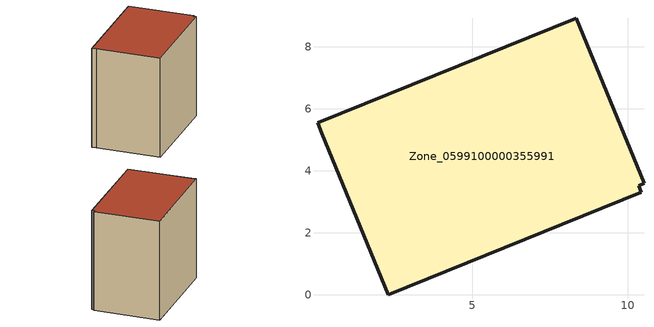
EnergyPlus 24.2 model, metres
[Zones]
Zone_0599100000355991
 floor ground (C_G): 2.28,0 0.15,5.21 0,5.55 8.34,8.93 10.53,3.6 10.36,3.53 10.44,3.31 z0
 wall outside (C_F): 8.34,8.93 0,5.55 0.15,5.21 2.28,0 10.44,3.31 10.36,3.53 10.53,3.6 8.34,8.93 z0:9
 roof outside (C_R): 10.53,3.6 8.34,8.93 0,5.55 0.15,5.21 2.28,0 10.44,3.31 10.36,3.53 z9
[BUILDING]
Pand.0599100000355991: North Axis=0; Terrain=City; Loads Convergence Tolerance Value=0.04; Temperature Convergence Tolerance Value=0.4; Solar Distribution=FullExterior; Maximum Number of Warmup Days=25; Minimum Number of Warmup Days=1
[Site:Location]
Rotterdam.The.Hague.AP_ZH_NLD Design_Conditions: Latitude=51.96; Longitude=4.45; Time Zone=1; Elevation=-4.5
[SITE:GROUNDTEMPERATURE:BUILDINGSURFACE]
18, 18, 18, 18, 18, 18, 18, 18, 18, 18, 18, 18
[MATERIAL] Thermal Absorptance=0.9; Solar Absorptance=0.7; Visible Absorptance=0.7
Name | Roughness | Thickness | Conductivity | Density | Specific Heat
G.TI.1992-2005 | MediumSmooth | 0.15 | 0.06 | 540 | 1210
F.TI.1992-2005 | Rough | 0.3 | 0.12 | 1920 | 840
R.TI.1992-2005 | MediumRough | 0.2 | 0.08 | 1500 | 1000
[CONSTRUCTION]
C_G: G.TI.1992-2005
C_F: F.TI.1992-2005
C_R: R.TI.1992-2005
[ZONE]
Zone_0599100000355991: Type=1; Multiplier=1; Ceiling Height=Autocalculate; Volume=Autocalculate; Floor Area=autocalculate; Part of Total Floor Area=Yes
[ZONEINFILTRATION:DESIGNFLOWRATE]
Infil_Zone_0599100000355991: Zone or ZoneList or Space or SpaceList=Zone_0599100000355991; Schedule=AlwaysOn; Design Flow Rate Calculation Method=Flow/Area; Flow Rate per Floor Area=0.0015; Constant Term Coefficient=1; Temperature Term Coefficient=0; Velocity Term Coefficient=0; Velocity Squared Term Coefficient=0
[HVACTEMPLATE:ZONE:IDEALLOADSAIRSYSTEM]
Zone_0599100000355991: Maximum Heating Supply Air Temperature=50; Minimum Cooling Supply Air Temperature=13; Maximum Heating Supply Air Humidity Ratio=0.0156; Minimum Cooling Supply Air Humidity Ratio=0.0077; Heating Limit=NoLimit; Cooling Limit=NoLimit; Dehumidification Control Type=ConstantSensibleHeatRatio; Cooling Sensible Heat Ratio=0.7; Dehumidification Setpoint=60; Humidification Control Type=None; Humidification Setpoint=30; Outdoor Air Method=None; Outdoor Air Flow Rate per Person=0.00944; Outdoor Air Flow Rate per Zone Floor Area=0; Outdoor Air Flow Rate per Zone=0; Demand Controlled Ventilation Type=None; Outdoor Air Economizer Type=NoEconomizer; Heat Recovery Type=None; Sensible Heat Recovery Effectiveness=0.7; Latent Heat Recovery Effectiveness=0.65
[ZONECONTROL:THERMOSTAT]
ThermostatControl_Zone_0599100000355991: Zone or ZoneList=Zone_0599100000355991; Control Type Schedule=DualSetpointControlType; Control 1=Thermostat_Zone_0599100000355991; Temperature Difference Between Cutout And Setpoint=0
[THERMOSTATSETPOINT:DUALSETPOINT]
Thermostat_Zone_0599100000355991: Heating Setpoint Temperature Schedule=HeatingSetpoint_Zone_0599100000355991; Cooling Setpoint Temperature Schedule=CoolingSetpoint_Zone_0599100000355991
[SCHEDULE:COMPACT]
HeatingSetpoint_Zone_0599100000355991: Through: 12/31, For: AllDays, Until: 24:00, 21
CoolingSetpoint_Zone_0599100000355991: Through: 12/31, For: AllDays, Until: 24:00, 24
DualSetpointControlType: Through: 12/31, For: AllDays, Until: 24:00, 4
AlwaysOn: Through: 12/31, For: AllDays, Until: 24:00, 1
